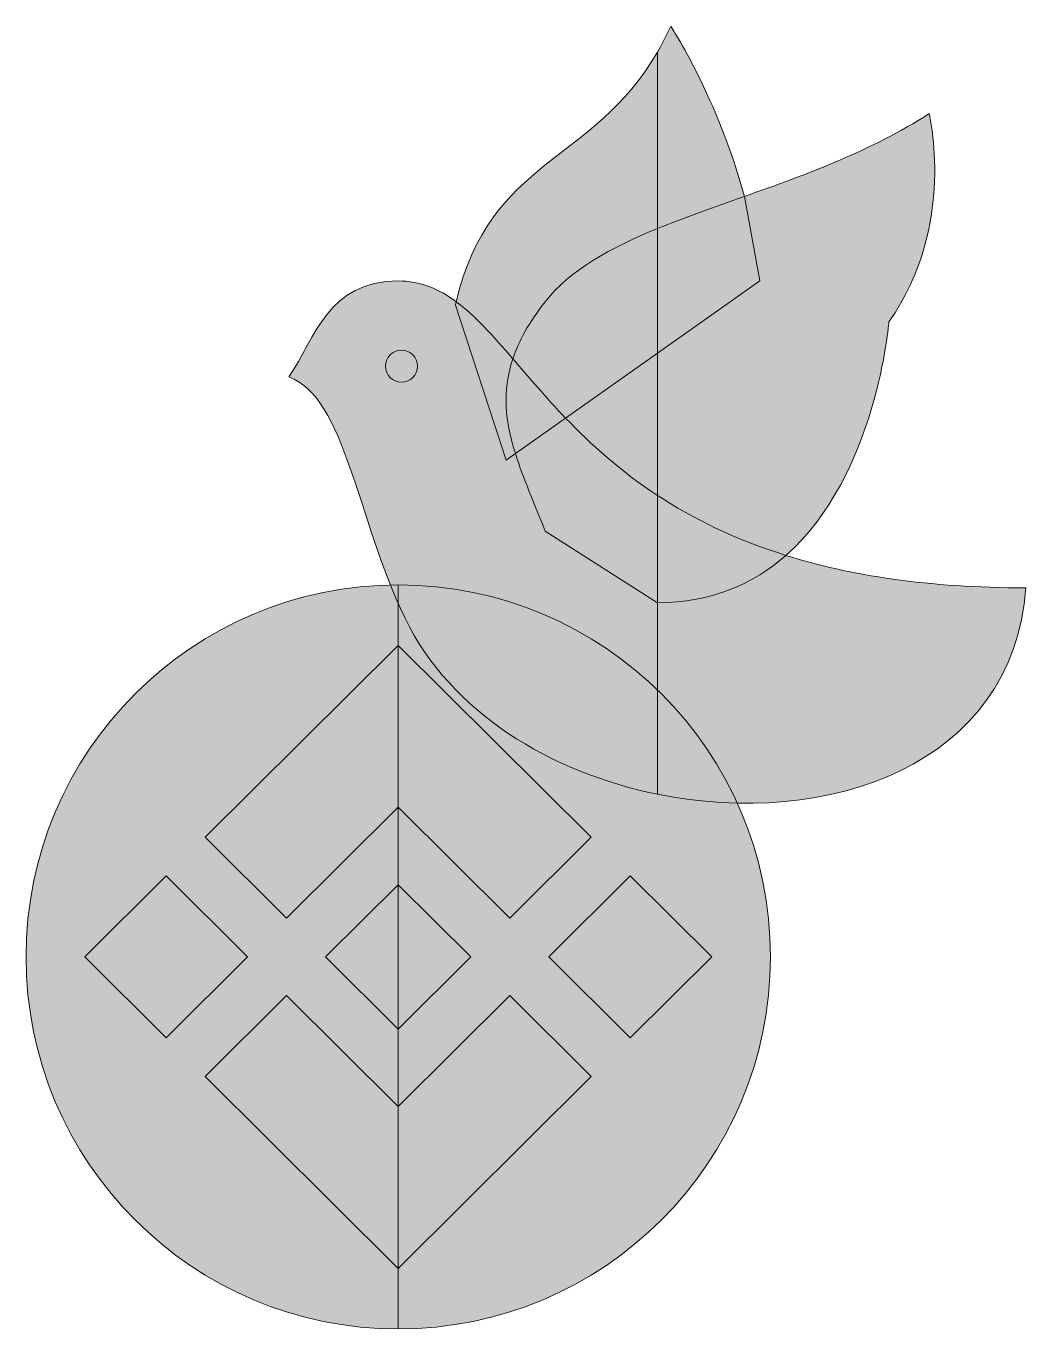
# Model space of a CAD drawing. Header units: inches. Extents: x 5483 to 6137, y -1066 to -214.
import ezdxf

# ---------------------------------------------------------------- set-up
doc = ezdxf.new("R2010")
doc.units = ezdxf.units.IN
doc.header["$MEASUREMENT"] = 0
doc.layers.add('Layer 1', color=7, linetype='Continuous')

# ---------------------------------------------------------------- blocks, each defined once
blk = doc.blocks.new('block 4')
at = {"layer": 'Layer 1', "lineweight": 0}
for points in [[(5726.41, -724.91), (5799.46, -797.54), (5852.74, -744.57), (5726.41, -618.96), (5600.08, -744.57), (5653.36, -797.54), (5726.41, -724.91)], [(5574.58, -769.92), (5521.3, -822.9), (5574.58, -875.87), (5627.86, -822.9), (5574.58, -769.92)], [(5678.86, -822.9), (5726.41, -870.17), (5773.96, -822.9), (5726.41, -775.62), (5678.86, -822.9)], [(5878.24, -875.87), (5931.52, -822.9), (5878.24, -769.92), (5824.96, -822.9), (5878.24, -875.87)], [(5726.41, -920.88), (5653.36, -848.25), (5600.08, -901.22), (5726.41, -1026.83), (5852.74, -901.22), (5799.46, -848.25), (5726.41, -920.88)]]:
    blk.add_lwpolyline(points, dxfattribs=at)
blk = doc.blocks.new('block 3')
at = {"layer": 'Layer 1', "true_color": 0x784e8d}
h = blk.add_hatch(color=195, dxfattribs=at)
h.dxf.hatch_style = 2
edge = h.paths.add_edge_path()
edge.add_spline(control_points=[(5969.93, -822.89), (5969.93, -957.39), (5860.91, -1066.42), (5726.41, -1066.42), (5591.91, -1066.42), (5482.88, -957.39), (5482.88, -822.89), (5482.88, -688.4), (5591.91, -579.37), (5726.41, -579.37), (5860.91, -579.37), (5969.93, -688.4), (5969.93, -822.89)], knot_values=[0, 0, 0, 0, 1, 1, 1, 2, 2, 2, 3, 3, 3, 4, 4, 4, 4], degree=3, periodic=1)
at = {"layer": 'Layer 1', "lineweight": 0}
blk.add_open_spline([(5969.93, -822.89), (5969.93, -957.39), (5860.91, -1066.42), (5726.41, -1066.42), (5591.91, -1066.42), (5482.88, -957.39), (5482.88, -822.89), (5482.88, -688.4), (5591.91, -579.37), (5726.41, -579.37), (5860.91, -579.37), (5969.93, -688.4), (5969.93, -822.89)], degree=3, knots=[0, 0, 0, 0, 1, 1, 1, 2, 2, 2, 3, 3, 3, 4, 4, 4, 4], dxfattribs=at)
at = {"layer": 'Layer 1'}
blk.add_blockref('block 4', (0, 0), dxfattribs=at)
blk = doc.blocks.new('block 6')
at = {"layer": 'Layer 1', "true_color": 0xb57597}
h = blk.add_hatch(color=233, dxfattribs=at)
h.dxf.hatch_style = 2
edge = h.paths.add_edge_path()
edge.add_spline(control_points=[(6073.76, -270.87), (6036.15, -295.18), (5993.23, -310.82), (5952.87, -325.11), (5932.97, -332.16), (5913.7, -338.87), (5896, -346.13), (5864.99, -358.85), (5838.81, -373.24), (5822.56, -394), (5812.08, -407.38), (5805.33, -419.68), (5801.4, -431.4), (5794.18, -452.94), (5796.54, -472.53), (5803.04, -493.36), (5807.97, -509.14), (5815.26, -525.63), (5822.56, -544.22), (5822.56, -544.22), (5896, -591.03), (5896, -591.03), (5931.7, -591.03), (5959.08, -578.53), (5980.05, -560.07), (6039.55, -507.65), (6047.51, -407.13), (6047.51, -407.13), (6091.92, -344.26), (6073.76, -270.87), (6073.76, -270.87)], knot_values=[0, 0, 0, 0, 1, 1, 1, 2, 2, 2, 3, 3, 3, 4, 4, 4, 5, 5, 5, 6, 6, 6, 7, 7, 7, 8, 8, 8, 9, 9, 9, 10, 10, 10, 10], degree=3, periodic=1)
at = {"layer": 'Layer 1', "true_color": 0xd5bbc6}
h = blk.add_hatch(color=9, dxfattribs=at)
h.dxf.hatch_style = 2
edge = h.paths.add_edge_path()
edge.add_spline(control_points=[(5980.05, -560.07), (5946.48, -549.56), (5919.02, -535.88), (5896, -520.77), (5871.72, -504.83), (5852.36, -487.3), (5835.91, -470.17), (5822.92, -456.66), (5811.75, -443.4), (5801.4, -431.4), (5788.38, -416.28), (5776.68, -403.15), (5764.31, -394.01), (5752.78, -385.48), (5740.68, -380.41), (5726.41, -380.41), (5680.44, -380.41), (5672.25, -417.59), (5654.88, -443.19), (5692.34, -457.5), (5698.52, -534.21), (5730.89, -601.15), (5760.67, -662.75), (5826.13, -702.21), (5896, -716.41), (6006.73, -738.92), (6128.56, -698.01), (6137.12, -581.34), (6073.08, -581.34), (6021.82, -573.14), (5980.05, -560.07)], knot_values=[0, 0, 0, 0, 1, 1, 1, 2, 2, 2, 3, 3, 3, 4, 4, 4, 5, 5, 5, 6, 6, 6, 7, 7, 7, 8, 8, 8, 9, 9, 9, 10, 10, 10, 10], degree=3, periodic=1)
at = {"layer": 'Layer 1', "lineweight": 0}
for points in [[(6073.76, -270.87), (6036.15, -295.18), (5993.23, -310.82), (5952.87, -325.11), (5932.97, -332.16), (5913.7, -338.87), (5896, -346.13), (5864.99, -358.85), (5838.81, -373.24), (5822.56, -394), (5812.08, -407.38), (5805.33, -419.68), (5801.4, -431.4), (5794.18, -452.94), (5796.54, -472.53), (5803.04, -493.36), (5807.97, -509.14), (5815.26, -525.63), (5822.56, -544.22), (5822.56, -544.22), (5896, -591.03), (5896, -591.03), (5931.7, -591.03), (5959.08, -578.53), (5980.05, -560.07), (6039.55, -507.65), (6047.51, -407.13), (6047.51, -407.13), (6091.92, -344.26), (6073.76, -270.87), (6073.76, -270.87)], [(5980.05, -560.07), (5946.48, -549.56), (5919.02, -535.88), (5896, -520.77), (5871.72, -504.83), (5852.36, -487.3), (5835.91, -470.17), (5822.92, -456.66), (5811.75, -443.4), (5801.4, -431.4), (5788.38, -416.28), (5776.68, -403.15), (5764.31, -394.01), (5752.78, -385.48), (5740.68, -380.41), (5726.41, -380.41), (5680.44, -380.41), (5672.25, -417.59), (5654.88, -443.19), (5692.34, -457.5), (5698.52, -534.21), (5730.89, -601.15), (5760.67, -662.75), (5826.13, -702.21), (5896, -716.41), (6006.73, -738.92), (6128.56, -698.01), (6137.12, -581.34), (6073.08, -581.34), (6021.82, -573.14), (5980.05, -560.07)]]:
    blk.add_open_spline(points, degree=3, knots=[0, 0, 0, 0, 1, 1, 1, 2, 2, 2, 3, 3, 3, 4, 4, 4, 5, 5, 5, 6, 6, 6, 7, 7, 7, 8, 8, 8, 9, 9, 9, 10, 10, 10, 10], dxfattribs=at)
blk = doc.blocks.new('block 5')
at = {"layer": 'Layer 1', "true_color": 0x7d48a4}
h = blk.add_hatch(color=205, dxfattribs=at)
h.dxf.hatch_style = 2
edge = h.paths.add_edge_path()
edge.add_spline(control_points=[(5952.87, -325.11), (5935.87, -261.26), (5904.71, -213.58), (5904.71, -213.58), (5901.96, -219.72), (5899.05, -225.4), (5896, -230.68), (5854.09, -303.33), (5786.2, -300.4), (5764.31, -394.01), (5764.13, -394.79), (5763.95, -395.57), (5763.77, -396.36), (5763.77, -396.36), (5796.96, -497.66), (5796.96, -497.66), (5796.96, -497.66), (5803.04, -493.36), (5803.04, -493.36), (5803.04, -493.36), (5835.91, -470.17), (5835.91, -470.17), (5835.91, -470.17), (5896, -427.75), (5896, -427.75), (5896, -427.75), (5963.09, -380.41), (5963.09, -380.41), (5963.09, -380.41), (5952.87, -325.11), (5952.87, -325.11)], knot_values=[0, 0, 0, 0, 1, 1, 1, 2, 2, 2, 3, 3, 3, 4, 4, 4, 5, 5, 5, 6, 6, 6, 7, 7, 7, 8, 8, 8, 9, 9, 9, 10, 10, 10, 10], degree=3, periodic=1)
at = {"layer": 'Layer 1', "true_color": 0x89941b}
h = blk.add_hatch(color=54, dxfattribs=at)
h.dxf.hatch_style = 2
edge = h.paths.add_edge_path()
edge.add_spline(control_points=[(5728.56, -425.76), (5722.78, -425.76), (5718.08, -430.44), (5718.08, -436.24), (5718.08, -442.02), (5722.78, -446.72), (5728.56, -446.72), (5734.35, -446.72), (5739.05, -442.02), (5739.05, -436.24), (5739.05, -430.44), (5734.35, -425.76), (5728.56, -425.76)], knot_values=[0, 0, 0, 0, 1, 1, 1, 2, 2, 2, 3, 3, 3, 4, 4, 4, 4], degree=3, periodic=1)
at = {"layer": 'Layer 1', "lineweight": 0}
for points, knots in [([(5952.87, -325.11), (5935.87, -261.26), (5904.71, -213.58), (5904.71, -213.58), (5901.96, -219.72), (5899.05, -225.4), (5896, -230.68), (5854.09, -303.33), (5786.2, -300.4), (5764.31, -394.01), (5764.13, -394.79), (5763.95, -395.57), (5763.77, -396.36), (5763.77, -396.36), (5796.96, -497.66), (5796.96, -497.66), (5796.96, -497.66), (5803.04, -493.36), (5803.04, -493.36), (5803.04, -493.36), (5835.91, -470.17), (5835.91, -470.17), (5835.91, -470.17), (5896, -427.75), (5896, -427.75), (5896, -427.75), (5963.09, -380.41), (5963.09, -380.41), (5963.09, -380.41), (5952.87, -325.11), (5952.87, -325.11)], [0, 0, 0, 0, 1, 1, 1, 2, 2, 2, 3, 3, 3, 4, 4, 4, 5, 5, 5, 6, 6, 6, 7, 7, 7, 8, 8, 8, 9, 9, 9, 10, 10, 10, 10]), ([(5728.56, -425.76), (5722.78, -425.76), (5718.08, -430.44), (5718.08, -436.24), (5718.08, -442.02), (5722.78, -446.72), (5728.56, -446.72), (5734.35, -446.72), (5739.05, -442.02), (5739.05, -436.24), (5739.05, -430.44), (5734.35, -425.76), (5728.56, -425.76)], [0, 0, 0, 0, 1, 1, 1, 2, 2, 2, 3, 3, 3, 4, 4, 4, 4])]:
    blk.add_open_spline(points, degree=3, knots=knots, dxfattribs=at)
at = {"layer": 'Layer 1'}
blk.add_blockref('block 6', (0, 0), dxfattribs=at)
blk = doc.blocks.new('block 2')
at = {"layer": 'Layer 1', "true_color": 0x1f191a}
h = blk.add_hatch(color=250, dxfattribs=at)
h.dxf.hatch_style = 2
edge = h.paths.add_edge_path()
edge.add_spline(control_points=[(5896, -230.68), (5896, -230.68), (5896, -716.41), (5896, -716.41), (5826.13, -702.21), (5760.67, -662.75), (5730.89, -601.15), (5698.52, -534.21), (5692.34, -457.5), (5654.88, -443.19), (5672.25, -417.59), (5680.44, -380.41), (5726.41, -380.41), (5740.68, -380.41), (5752.78, -385.48), (5764.31, -394.01), (5786.2, -300.4), (5854.09, -303.33), (5896, -230.68)], knot_values=[0, 0, 0, 0, 1, 1, 1, 2, 2, 2, 3, 3, 3, 4, 4, 4, 5, 5, 5, 6, 6, 6, 6], degree=3, periodic=1)
h = blk.add_hatch(color=250, dxfattribs=at)
h.dxf.hatch_style = 2
edge = h.paths.add_edge_path()
edge.add_spline(control_points=[(5726.41, -579.37), (5726.41, -579.37), (5726.41, -1066.42), (5726.41, -1066.42), (5591.91, -1066.42), (5482.88, -957.39), (5482.88, -822.89), (5482.88, -688.4), (5591.91, -579.37), (5726.41, -579.37)], knot_values=[0, 0, 0, 0, 1, 1, 1, 2, 2, 2, 3, 3, 3, 3], degree=3, periodic=1)
at = {"layer": 'Layer 1', "lineweight": 0}
for points, knots in [([(5896, -230.68), (5896, -230.68), (5896, -716.41), (5896, -716.41), (5826.13, -702.21), (5760.67, -662.75), (5730.89, -601.15), (5698.52, -534.21), (5692.34, -457.5), (5654.88, -443.19), (5672.25, -417.59), (5680.44, -380.41), (5726.41, -380.41), (5740.68, -380.41), (5752.78, -385.48), (5764.31, -394.01), (5786.2, -300.4), (5854.09, -303.33), (5896, -230.68)], [0, 0, 0, 0, 1, 1, 1, 2, 2, 2, 3, 3, 3, 4, 4, 4, 5, 5, 5, 6, 6, 6, 6]), ([(5726.41, -579.37), (5726.41, -579.37), (5726.41, -1066.42), (5726.41, -1066.42), (5591.91, -1066.42), (5482.88, -957.39), (5482.88, -822.89), (5482.88, -688.4), (5591.91, -579.37), (5726.41, -579.37)], [0, 0, 0, 0, 1, 1, 1, 2, 2, 2, 3, 3, 3, 3])]:
    blk.add_open_spline(points, degree=3, knots=knots, dxfattribs=at)
at = {"layer": 'Layer 1'}
for name in ['block 5', 'block 3']:
    blk.add_blockref(name, (0, 0), dxfattribs=at)

msp = doc.modelspace()

# ---------------------------------------------------------------- block references
at = {"layer": 'Layer 1'}
msp.add_blockref('block 2', (0, 0), dxfattribs=at)

doc.saveas('drawing.dxf')
